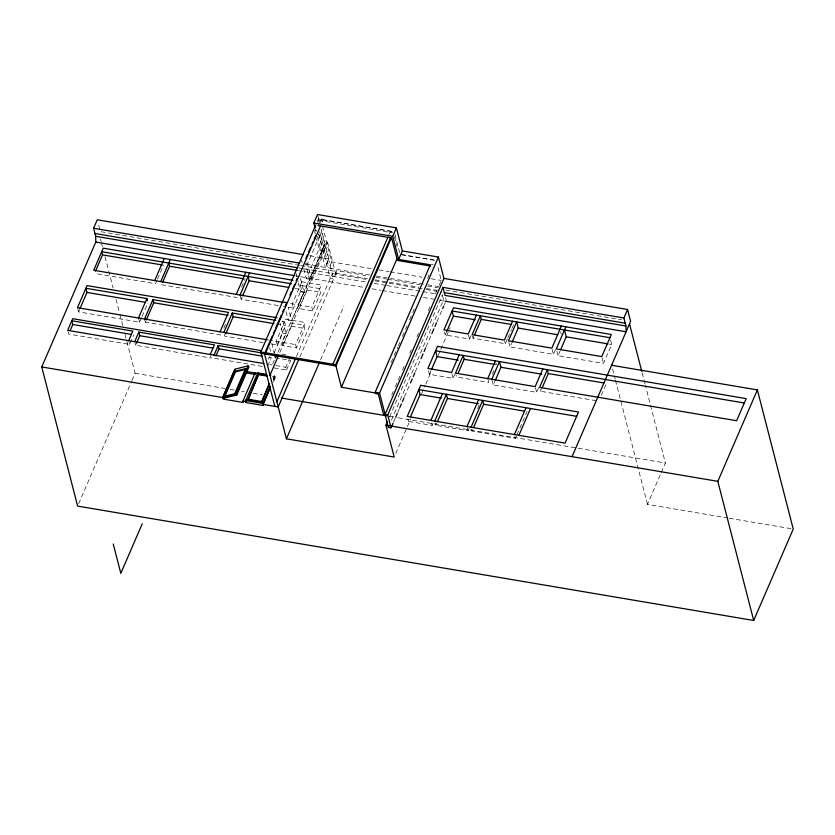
<?xml version="1.0" encoding="UTF-8"?>
<svg xmlns="http://www.w3.org/2000/svg" width="835" height="835" viewBox="0 0 835 835"><rect width="100%" height="100%" fill="white"/><g stroke="black" fill="none" stroke-linecap="round" stroke-linejoin="round"><path stroke-width="0.63" stroke-dasharray="4.17 3.13" d="M141.543 317.603L139.56 322.174L78.563 311.862L79.555 309.576M157.011 280.257L155.508 283.733L94.512 273.41M157.512 279.099L163.524 265.196M68.011 331.589L68.647 334.073L129.644 344.396L133.788 334.825M142.034 316.465L147.972 302.75M220.878 334.971L145.332 322.185L146.323 319.899M210.566 355.668L211.192 358.069L135.646 345.283L136.679 342.893M78.657 503.693L131.471 381.658M131.982 380.457L135.093 373.276L126.367 339.438M223.853 328.113L226.316 322.404M241.597 287.104L245.104 278.994M278.118 305.526L241.138 299.264L242.14 296.947M317.342 221.338L318.375 218.968L394.297 231.806M317.864 222.308L318.73 220.325L318.375 218.968M318.511 224.5L320.734 219.365L392.993 231.702M322.091 218.405L321.089 220.722L320.734 219.365M320.4 222.621L321.736 219.532M322.331 221.839L323.218 219.793M307.51 263.933L305.568 263.599L309.9 280.414L311.841 280.737L307.51 263.933L320.421 234.092L318.479 233.758L322.811 250.573M268.39 359.165L269.423 356.775M281.98 321.444L284.537 321.872L276.124 341.296L277.074 344.98L271.98 344.124M301.884 281.771L292.333 303.856L293.429 308.115L283.222 306.382M267.691 366.054L271.312 357.672L267.482 357.025M277.074 344.98L285.486 325.556L284.537 321.872M274.151 352.798L282.668 333.134L280.122 323.281M298.439 282.929L300.663 291.551L304.023 292.125L291.634 320.755L288.273 320.181L301.445 289.578L300.349 285.32M319.147 248.82L322.508 249.394L309.597 279.234L306.236 278.66L319.147 248.82L316.611 238.967M272.721 363.757L274.266 360.167M290.413 322.863L282 342.287L282.877 345.669L296.488 347.976L304.89 328.541L304.023 325.17L290.413 322.863L291.279 326.245L282.877 345.669M307.771 282.762L298.21 304.848L299.17 308.585L312.781 310.881L320.797 292.344L319.836 288.618L297.803 284.892M278.013 352.213L286.029 333.708L281.583 316.465M324.752 244.509L291.676 320.932L288.138 307.207M309.9 280.414L325.003 245.5M279.84 352.412L327.56 242.129L326.558 241.962M299.17 308.585L307.186 290.048L306.226 286.321M311.841 280.737L324.752 250.897L320.421 234.092M273.233 379.257L274.746 375.76L271.104 375.145M273.473 380.186L274.746 375.76M273.692 379.894L275.206 376.387L272.471 375.927M273.462 382.148L275.487 377.483L275.206 376.387M306.101 264.215L325.306 267.461L328.98 258.975L321.339 229.343M274.151 367.922L286.52 370.02L285.81 367.254L289.943 357.683M296.488 347.976L295.611 344.594L305.172 322.498L283.357 318.813M312.781 310.881L311.81 307.155L321.371 285.059L298.064 281.113M369.811 274.997L329.032 268.098L332.706 259.601M286.52 370.02L290.663 360.449L277.053 358.142M296.456 356.43L332.309 273.588M335.67 274.151L336.505 270.623L368.59 276.051M299.817 357.004L336.766 271.625L336.505 270.623M320.588 359.843L343.884 306.007M388.546 235.762L390.529 231.17L392.325 231.514M391.145 362.515L393.713 356.587M394.224 355.397L397.825 347.089M398.337 345.899L399.881 342.34M402.449 336.401L405.017 330.462M405.528 329.282L407.073 325.713M409.641 319.784L412.208 313.845M412.72 312.655L414.264 309.096M427.624 278.232L429.159 274.663M391.709 395.059L393.254 391.479M395.32 386.72L399.955 375.99M402.533 370.03L404.077 366.461M409.755 353.351L411.3 349.781M416.968 336.672L418.512 333.102M428.313 310.463L429.858 306.894M435.536 293.784L438.625 286.635L425.881 284.474M439.137 285.445L441.298 280.466L437.404 265.394M389.59 416.874L442.477 294.651M391.438 420.214L443.562 299.765L441.6 292.135M393.64 421.863L395.185 418.293M397.763 412.323L399.829 407.553M404.474 396.823L410.663 382.514M415.308 371.784L420.475 359.854M426.153 346.734L431.309 334.804M436.987 321.694L442.153 309.764M444.21 304.994L445.243 302.604M471.086 335.545L469.552 339.083L445.232 334.971L446.767 331.432M433.125 423.053L432.123 425.38L408.524 421.383L409.526 419.055M455.138 373.589L453.092 378.318L429.43 374.31L430.964 370.771M395.759 453.457L410.768 418.763M421.644 393.64L425.265 385.259M425.787 384.069L431.476 370.907M438.208 355.355L440.285 350.564M440.796 349.374L450.117 327.831M507.367 338.989L505.321 343.707L473.09 338.258L474.113 335.9M469.093 428.418L468.08 430.756L435.849 425.297L436.851 422.969M507.878 337.81L511.448 329.543M511.959 328.364L513.494 324.825M492.316 374.195L493.85 370.646M477.672 408.597L479.186 405.1M516.416 436.047L515.404 438.385L472.057 431.048L473.059 428.71M538.679 387.607L536.634 392.325L493.287 384.998L494.821 381.449M555.452 349.562L553.407 354.28L510.049 346.942L511.584 343.404M516.917 434.878L527.01 411.561M596.253 400.696L540.652 391.281L541.675 388.922M610.51 339.97L611.679 344.5L603.507 363.382L558.051 355.689L560.097 350.971M601.325 395.216L606.44 383.401M728.036 518.024L647.469 504.392L660.777 473.643M661.289 472.464L665.38 462.997L645.34 385.29M318.73 220.325L392.627 232.829M314.388 230.345L316.632 230.721M401.28 254.591L434.868 260.165M401.458 254.685L435.327 260.416M431.351 264.486L433.198 264.799M319.461 249.999L324.752 250.897M309.775 255.729L328.98 258.975M371.21 268.609L331.704 261.929L322.696 226.974M378.85 269.903L389.047 271.625M390.321 271.845L422.176 277.23M431.1 278.744L441.298 280.466M376.188 276.072L424.608 284.265M376.293 277.356L386.553 279.088M387.837 279.308L419.921 284.735M427.614 286.04L437.884 287.772M299.504 265.321L100.315 231.619L98.175 223.321M300.788 265.53L336.766 271.625M445.838 290.079L621.626 319.815M335.409 273.16L367.494 278.587M375.197 279.882L388.024 282.053M389.308 282.272L418.826 287.271M426.518 288.566L436.788 290.309M299.014 267.952L302.928 268.672M304.138 268.818L367.129 279.527M374.832 280.831L424.9 289.307M426.184 289.526L436.465 291.258M298.523 270.613L302.374 271.26M303.658 271.479L366.565 282.126M374.268 283.43L385.822 285.382M387.106 285.601L434.617 293.638M295.59 275.863L299.431 276.521M300.704 276.729L364.321 287.49M372.024 288.795L381.01 290.319M382.294 290.538L415.653 296.174M423.355 297.479L433.615 299.222M440.035 300.308L445.17 301.174M307.186 290.048L320.797 292.344M295.068 288.503L301.445 289.578M300.704 291.739L306.518 292.72M609.153 344.072L611.679 344.5M286.864 302.28L283.503 301.706L284.14 304.17M283.399 302.343L311.81 307.155M161.541 284.745L237.088 297.531M291.279 326.245L304.89 328.541M276.552 324.043L285.486 325.556M282.668 333.134L286.029 333.708M268.473 340.002L295.611 344.594M263.046 342.611L224.782 336.14L224.156 333.676M281.865 354.082L287 354.948M269.851 364.551L272.2 364.947M275.915 365.573L285.81 367.254M214.877 358.403L263.349 366.596M272.554 376.282L274.986 376.689M272.961 377.055L275.487 377.483M135.093 373.276L224.97 388.484M230.105 389.361L235.24 390.227M241.659 391.312L244.227 391.751M253.214 393.264L262.211 394.788M389.319 416.3L397.022 417.594M398.305 417.813L665.38 462.997M729.31 518.232L793.25 529.056M642.115 372.754L645.017 384.037M612.566 369.018L615.155 379.038M615.478 380.29L647.469 504.392M602.045 357.714L603.507 363.382M560.629 331.714L561.256 334.167M556.882 351.159L558.051 355.689M552.144 349.364L553.407 354.28M540.151 389.329L540.652 391.281M535.465 387.764L536.634 392.325M508.786 342.026L510.049 346.942M504.705 341.306L505.321 343.707M495.906 362.818L496.397 364.749M514.913 436.475L515.404 438.385M492.107 380.426L493.287 384.998M487.984 379.56L488.736 382.461L456.505 377.002L456.004 375.072M472.464 335.858L473.09 338.258M468.508 335.012L469.552 339.083M445.66 297.813L446.276 300.224M471.566 429.138L472.057 431.048M444.45 331.912L445.232 334.971M467.266 427.593L468.08 430.756M451.892 373.652L453.092 378.318M394.965 234.416L399.767 253.036M394.464 236.722L397.042 246.722M428.522 370.813L429.43 374.31M390.529 231.17L390.874 232.537M435.306 423.188L435.849 425.297M431.476 422.896L432.123 425.38M407.877 418.909L408.524 421.383M327.539 242.181L335.482 272.993M317.843 215.764L319.429 221.933M321.058 230.189L333.614 278.9L330.253 278.326L318.855 234.124M319.68 231.796L329.032 268.098M315.442 229.187L316.079 231.66M317.352 236.597L325.306 267.461M314.711 231.577L315.338 234.04M301.477 260.186L302.113 262.649M303.7 268.807L306.236 278.66M300.527 278.577L304.065 292.302M295.893 273.076L296.853 276.771M286.05 311.559L288.273 320.181M271.74 343.342L274.245 353.121M269.632 347.652L270.571 351.337M240.313 296.07L241.138 299.264M144.789 320.087L145.332 322.185M138.756 319.053L139.56 322.174M135.03 342.893L135.646 345.283M129.007 341.912L129.644 344.396M100.513 239.165L101.16 241.67M101.484 242.922L102.454 246.68M105.043 256.71L113.122 288.044M116.023 299.327L119.582 313.115M119.906 314.367L122.808 325.65M125.073 334.428L126.043 338.185M77.759 308.731L78.563 311.862"/><path stroke-width="1.25" d="M611.596 365.25L757.376 389.914L793.25 529.056L753.692 620.478L77.624 506.093L41.75 366.951L95.795 242.066L95.66 236.284L93.593 228.258L97.267 219.772L303.376 254.644M95.514 271.093L102.528 254.873L101.713 251.711L291.425 283.817M70.203 330.493L72.791 324.512L71.831 320.776L132.828 331.098L128.684 340.67M80.056 308.428L86.976 292.427L85.901 288.263L146.897 298.586L147.43 300.663M138.485 318.01L146.897 298.586M154.694 280.57L164.245 258.474M134.717 341.692L138.86 332.121L214.407 344.897L210.263 354.468M144.518 319.033L152.93 299.608L228.477 312.384L220.064 331.808M160.727 281.593L170.288 259.497M146.323 319.899L153.744 302.761L152.93 299.608M162.543 282.428L169.557 266.219L168.743 263.056M136.679 342.893L139.789 335.712L138.86 332.121M236.274 294.369L245.824 272.283M214.031 355.105L218.175 345.533L261.532 352.871M223.832 332.445L232.245 313.021L275.602 320.358M240.042 295.005L249.602 272.92M142.253 523.795L120.814 573.353L113.247 544.013M215.91 356.002L219.02 348.832L218.175 345.533M225.774 333.854L233.195 316.705L232.245 313.021M242.641 295.788L249.154 280.727L248.058 276.479M222.663 397.377L234.865 369.174L248.099 365.897L248.997 366.826L236.796 395.018L223.55 398.305L222.663 397.377L235.898 394.099L248.099 365.897M255.082 372.984L242.964 400.998L243.35 402.491L223.227 399.088L222.841 397.596L234.959 369.581M224.072 396.364L234.917 371.304L245.521 368.673L246.054 369.227L235.46 371.857L224.615 396.917L224.072 396.364L234.677 393.734L245.521 368.673M237.276 389.517L239.342 384.737M240.376 382.357L241.92 378.777M315.119 227.955L313.845 223.018L317.519 214.522L396.406 227.871L402.355 250.949L398.681 259.435L430.338 264.789L375.166 392.273L375.499 393.556L378.276 394.026L383.453 414.118L387.743 414.974L391.062 427.833L388.338 427.374L385.029 414.515L443.928 278.42L438.417 257.044L402.355 250.949M274.84 406.394L260.812 351.984L315.807 224.907M264.528 353.915L269.788 341.734M270.749 339.521L272.252 336.046M273.254 333.739L274.757 330.263M275.759 327.957L281.259 315.233M282.794 311.695L283.806 309.347M285.34 305.808L286.353 303.46M289.964 295.12L291.509 291.54M292.542 289.161L294.609 284.38M296.164 280.81L297.187 278.42M305.871 258.37L307.416 254.79M308.449 252.4L310.516 247.63M312.071 244.039L313.104 241.659M314.137 239.269L315.682 235.689M320.556 225.951L265.655 352.808L266.01 354.165M270.154 388.066L263.088 404.401L263.369 405.497L245.657 402.491L245.375 401.405L257.744 372.88L266.24 374.32M245.657 402.491L246.669 400.163M258.704 374.132L248.005 399.746L258.704 374.132L267.367 375.593M276.521 355.679L275.519 357.996L274.882 355.553M269.997 375.145L278.285 356.002M259.153 401.635L261.626 402.052L269.225 383.599M262.138 400.863L269.371 384.152M263.14 402.574L246.137 399.694L246.377 400.633L263.38 403.514L263.14 402.574L270.206 386.25M263.38 403.514L269.945 388.348M276.896 401.635L295.423 358.81M298.784 359.384L278.201 406.958L263.088 404.401M387.534 421.633L385.989 425.192L394.203 457.048L286.415 438.813L319.544 362.244M387.858 237.338L332.967 364.196L333.311 365.553M376.533 393.17L341.411 387.231L335.66 364.707L390.655 237.62M391.427 237.683L335.931 365.991L261.167 353.341M398.681 259.435L392.732 236.357L396.406 227.871M341.411 387.231L396.896 259.017M385.081 414.39L379.57 393.014L438.417 257.044M387.743 414.974L442.967 287.365L623.881 317.978L625.947 326.005L626.083 331.787L445.17 301.174M391.062 427.833L393.118 423.063M395.707 417.093L397.251 413.523M399.829 407.553L401.374 403.983M402.407 401.593L403.963 398.013M410.663 382.514L412.219 378.933M413.252 376.554L414.797 372.974M420.986 358.664L423.053 353.894M424.086 351.504L425.631 347.924M431.831 333.614L433.887 328.844M434.92 326.464L436.475 322.884M442.665 308.574L443.698 306.184M446.767 331.432L453.405 316.089L452.1 310.996L609.926 337.695M410.538 416.728L420.12 394.569L418.846 389.611L576.672 416.321M431.476 369.592L437.091 356.597L435.588 350.763L744.309 402.992M430.839 420.423L442.446 393.609M459.25 354.771L451.589 372.483L427.927 368.475L437.477 346.389L746.198 398.619L736.637 420.715L539.64 387.377L547.311 369.665L548.313 373.569L542.186 387.743M476.409 315.108L468.237 333.99L443.928 329.877L453.488 307.791L611.314 334.491L601.753 356.587L556.298 348.894L565.859 326.798M434.764 421.09L446.36 394.266L447.445 398.483L437.363 421.8M474.624 334.71L481.263 319.377L480.334 315.776L472.161 334.658L504.392 340.116L512.565 321.224M458.029 373.464L464.166 359.29L463.174 355.428L455.503 373.141L535.162 386.626L542.834 368.913M466.995 426.539L478.601 399.725M487.744 378.599L495.405 360.887M471.065 427.228L482.672 400.414L483.663 404.234L473.57 427.551M491.815 379.288L499.476 361.576L500.948 367.275L495.332 380.269M512.095 342.225L518.222 328.061L516.646 321.913L508.473 340.805L551.82 348.132L561.381 326.047M514.423 434.565L526.029 407.751M518.9 435.317L530.507 408.503M560.609 349.792L566.224 336.808L564.47 330.013M623.881 317.978L627.555 309.493L443.928 278.42M572.038 456.672L630.602 321.339L627.555 309.493M753.692 620.478L717.818 481.336L757.376 389.914M313.845 223.018L392.732 236.357M318.062 225.534L391.625 237.975L397.418 260.447L430.662 266.073M93.593 228.258L299.702 263.129M94.939 233.476L297.792 267.805M444.314 292.594L625.227 323.197M95.66 236.284L297.239 270.394M625.947 326.005L445.034 295.402L442.967 287.365M95.795 242.066L294.306 275.644M292.96 280.257L103.258 248.162L93.697 270.248L282.126 302.134M102.528 254.873L162.251 264.977M169.557 266.219L243.82 278.775M481.263 319.377L511.02 324.408M249.154 280.727L288.691 287.417M453.405 316.089L475.167 319.763M518.222 328.061L557.749 334.752M566.224 336.808L607.89 343.863M276.949 317.728L87.049 285.601L77.488 307.687L267.2 339.782M153.744 302.761L228.007 315.327M233.195 316.705L274.005 323.615M86.976 292.427L145.426 302.322M464.166 359.29L495.165 364.54M548.313 373.569L603.914 382.973M500.948 367.275L541.748 374.184M437.091 356.597L458.269 360.177M261.334 350.606L72.729 318.699L67.687 330.347L263.776 363.528M260.812 351.984L335.66 364.707M219.02 348.832L262.388 356.169M139.789 335.712L212.768 348.07M72.791 324.512L131.241 334.397M483.663 404.234L524.463 411.133M447.445 398.483L478.445 403.722M420.12 394.569L441.235 398.138M375.166 392.273L379.57 393.014M246.283 371.491L257.89 373.464M261.532 374.08L263.964 374.487M258.85 374.696L267.513 376.157M245.406 372.775L255.468 374.477M281.468 398.044L386.751 415.861M247.87 399.193L261.48 401.489M249.248 399.955L251.721 400.372M254.195 400.8L256.669 401.217M41.75 366.951L222.841 397.596M242.964 400.998L245.375 401.405M385.989 425.192L717.818 481.336M234.917 371.304L235.46 371.857M235.898 394.099L236.796 395.018M234.677 393.734L235.209 394.287M629.506 323.865L641.791 371.502M264.173 352.547L286.415 438.813M257.744 372.88L257.984 373.819M420.704 385.321L407.24 416.425L565.065 443.135L578.53 412.031L420.704 385.321"/></g></svg>
